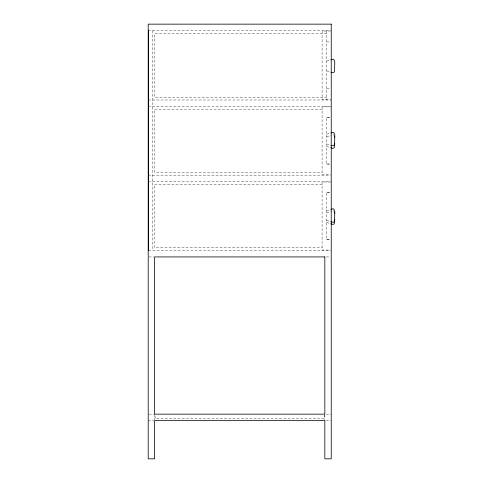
<?xml version="1.0" encoding="UTF-8"?>
<svg xmlns="http://www.w3.org/2000/svg" width="483" height="483" viewBox="0 0 483 483"><rect width="100%" height="100%" fill="white"/><g stroke="black" fill="none" stroke-linecap="round" stroke-linejoin="round"><path stroke-width="0.36" stroke-dasharray="2.42 1.81" d="M326.665 61.142L330.118 60.061M326.665 134.232L330.118 133.151M326.665 136.749L331.501 135.234M326.665 210.697L330.118 209.616M326.665 212.798L331.501 211.282M148.209 30.556L330.487 30.556M330.535 31.015L322.089 31.015L322.089 99.534L330.535 99.534M326.665 33.303L154.614 33.303L154.614 97.246L326.665 97.246M326.665 41.924L329.931 41.924M326.665 88.624L329.931 88.624M148.209 99.993L331.235 99.993M148.209 106.399L330.487 106.399M330.535 106.858L322.089 106.858L322.089 174.695L330.535 174.695M322.089 109.146L154.614 109.146L154.614 172.407L322.089 172.407M329.931 117.399L326.665 117.399L326.665 164.154L329.931 164.154M326.665 117.592L329.931 117.592M326.665 163.96L329.931 163.96M148.209 175.154L330.487 175.154M148.209 181.56L330.487 181.56M330.535 182.013L322.089 182.013L322.089 250.061L330.535 250.061M322.089 184.301L154.614 184.301L154.614 247.773L322.089 247.773M329.931 192.355L326.665 192.355L326.665 239.725L329.931 239.725M326.665 192.753L329.931 192.753M326.665 239.326L329.931 239.326M148.438 250.52L330.487 250.52M148.921 256.926L153.902 256.926M326.254 256.926L330.529 256.926M148.921 414.148L153.902 414.148M326.254 414.148L331.235 414.148M148.209 420.554L153.902 420.554M326.254 420.554L331.235 420.554M326.665 70.826L330.118 71.913M326.665 143.916L330.118 145.003M326.665 146.434L330.118 147.52M326.665 220.381L330.118 221.462M326.665 222.482L330.118 223.569M332.884 134.805L333.838 135.131M332.884 210.854L333.838 211.18M326.665 31.015L326.665 99.534M324.83 414.861L324.83 420.554M324.377 414.806L324.377 418.725L155.067 418.725L155.067 414.806M154.614 414.148L154.614 419.848M152.785 30.556L152.785 250.52"/><path stroke-width="0.72" d="M334.791 143.421L333.838 145.54L332.884 145.866L330.813 145.22M334.791 219.88L333.838 221.999L332.884 222.331L330.813 221.679M330.813 59.844L332.884 59.198L333.838 59.524L334.791 61.643L334.538 71.55L333.838 72.45L332.884 72.776L330.813 72.124M330.813 132.934L332.884 132.288L333.838 132.614L334.791 134.733L334.538 147.158L333.838 148.058L332.884 148.384L330.813 147.732M330.813 209.399L332.884 208.747L333.838 209.073L334.791 211.192L334.538 223.212L333.838 224.106L332.884 224.432L330.813 223.786M334.538 136.025L334.791 137.25M334.538 212.073L334.791 213.299M148.438 30.556L148.438 250.52M331.235 24.15L148.209 24.15L148.209 458.85L154.614 458.85L154.614 420.554L324.83 420.554L324.83 458.85L331.235 458.85L331.235 24.15M324.83 256.926L154.614 256.926L154.614 414.148L324.83 414.148L324.83 256.926"/></g></svg>
